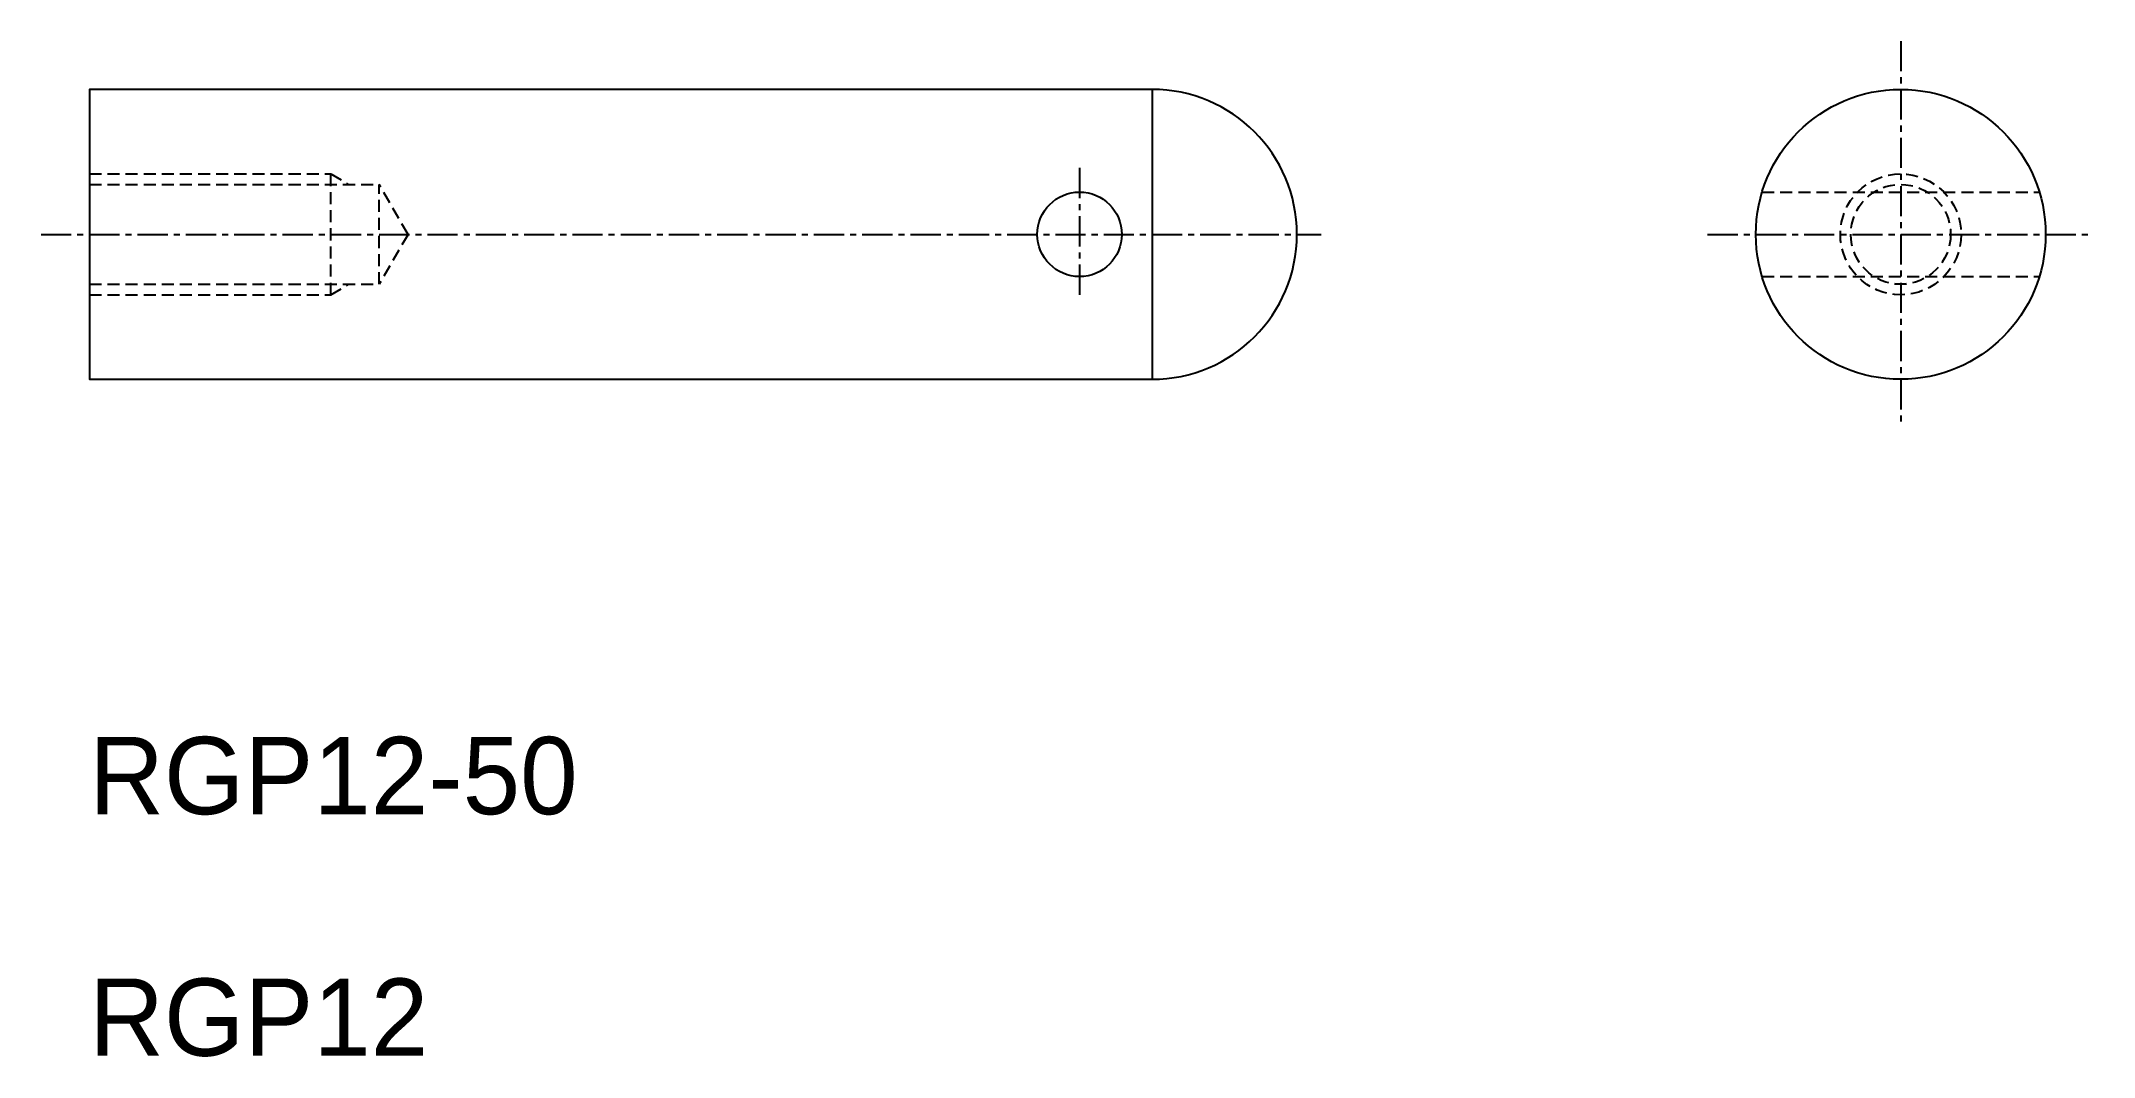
# Model space of a CAD drawing. Extents: x -4752.9 to -4667.9, y -746.7 to -704.7.
import ezdxf

# ---------------------------------------------------------------- set-up
doc = ezdxf.new("R2010")
doc.units = 0
doc.linetypes.add('CENTER', pattern=[2, 1.25, -0.25, 0.25, -0.25])
doc.linetypes.add('DASHED', pattern=[0.75, 0.5, -0.25])
doc.layers.get('0').update_dxf_attribs({"linetype": 'CONTINUOUS'})
doc.layers.add('CENTER', color=1, linetype='CENTER')

msp = doc.modelspace()

# ---------------------------------------------------------------- linework, layer by layer
at = {"color": 7, "linetype": 'CONTINUOUS'}
msp.add_line((-4706.899, -706.655), (-4706.899, -718.655), dxfattribs=at)
at = {"color": 3, "linetype": 'DASHED'}
for p, q in [((-4750.899, -710.155), (-4740.899, -710.155)), ((-4750.899, -710.588), (-4738.899, -710.588)), ((-4740.899, -715.155), (-4740.899, -710.155)), ((-4740.899, -710.155), (-4740.149, -710.588)), ((-4738.899, -714.722), (-4738.899, -710.588)), ((-4737.705, -712.655), (-4738.899, -710.588)), ((-4681.638, -710.905), (-4670.16, -710.905)), ((-4737.705, -712.655), (-4738.899, -714.722)), ((-4750.899, -714.722), (-4738.899, -714.722)), ((-4740.899, -715.155), (-4740.149, -714.722)), ((-4681.638, -714.405), (-4670.16, -714.405)), ((-4750.899, -715.155), (-4740.899, -715.155))]:
    msp.add_line(p, q, dxfattribs=at)
at = {"color": 7, "linetype": 'CONTINUOUS'}
msp.add_lwpolyline([(-4706.899, -706.655), (-4750.899, -706.655), (-4750.899, -718.655), (-4706.899, -718.655)], dxfattribs=at)
for centre, radius in [((-4675.899, -712.655), 6), ((-4709.899, -712.655), 1.75)]:
    msp.add_circle(centre, radius, dxfattribs=at)
at = {"color": 3, "linetype": 'DASHED'}
for radius in [2.5, 2.067]:
    msp.add_circle((-4675.899, -712.655), radius, dxfattribs=at)
at = {"color": 7, "linetype": 'CONTINUOUS'}
msp.add_arc((-4706.899, -712.655), 6, 270, 90, dxfattribs=at)
at = {"layer": 'CENTER', "color": 1, "linetype": 'CENTER'}
for p, q in [((-4675.899, -704.655), (-4675.899, -720.655)), ((-4709.899, -709.905), (-4709.899, -715.405)), ((-4752.899, -712.655), (-4699.899, -712.655)), ((-4683.899, -712.655), (-4667.899, -712.655))]:
    msp.add_line(p, q, dxfattribs=at)

# ---------------------------------------------------------------- texts
at = {"color": 7, "linetype": 'CONTINUOUS'}
for s, p in [('RGP12-50', (-4750.899, -736.655)), ('RGP12', (-4750.899, -746.655))]:
    msp.add_text(s, height=3.2, dxfattribs=at).set_placement(p)

doc.saveas('drawing.dxf')
